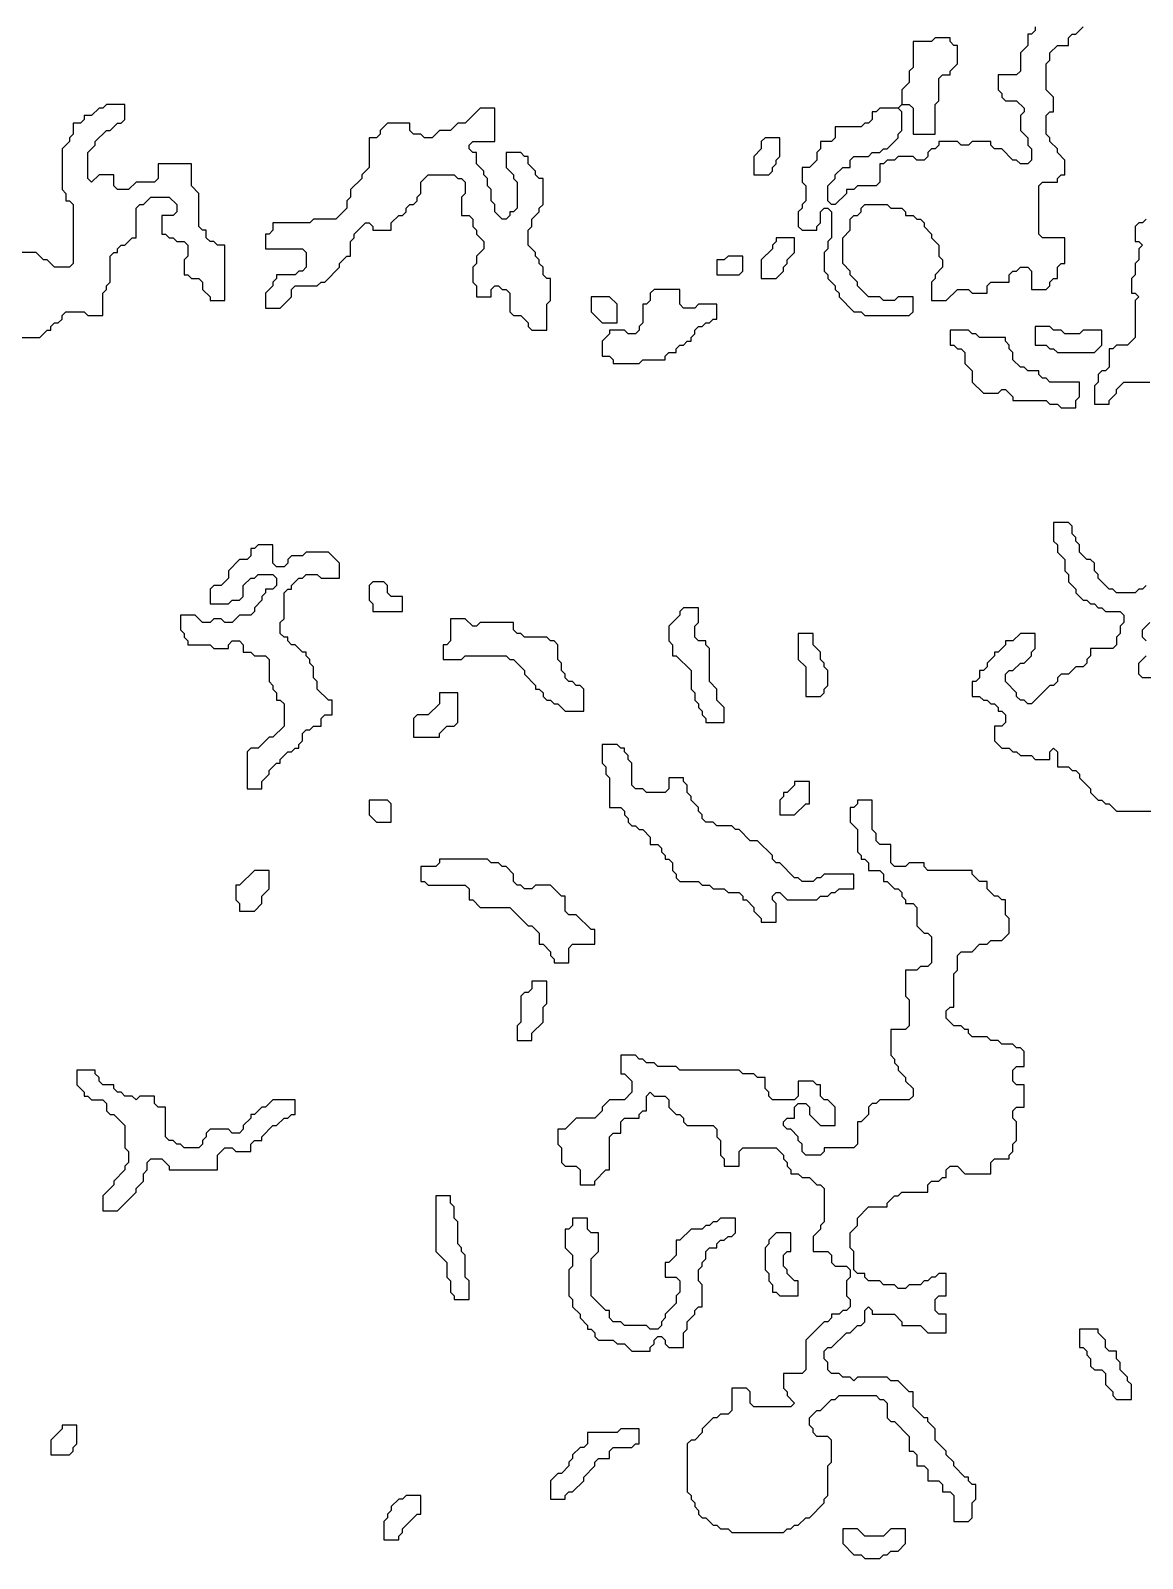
# Model space of a CAD drawing. Header units: metres. Extents: x 0 to 1000, y 0 to 1405.
# Drawn here: x 763.1 to 838.2, y 612.2 to 715.5 of the extents above; entities that cross this region are included whole.
import ezdxf

# ---------------------------------------------------------------- set-up
doc = ezdxf.new("R2010")
doc.units = ezdxf.units.M

msp = doc.modelspace()

# ---------------------------------------------------------------- linework, layer by layer
for points in [[(831, 715.75), (831, 715.5), (830.75, 715.25), (830.5, 715.25), (830.5, 714.5), (830, 714), (830, 712.75), (829.75, 712.5), (828.5, 712.5), (828.5, 711.5), (828.75, 711.25), (828.75, 711), (829, 710.75), (829.75, 710.75), (830.25, 710.25), (830.25, 710), (830, 709.75), (830, 708.75), (830.5, 708.25), (830.5, 707.75), (830.75, 707.5), (830.75, 706.75), (830.5, 706.5), (830, 706.5), (829.75, 706.75), (829.5, 706.75), (828.75, 707.5), (828.25, 707.5), (828, 707.75), (828, 708), (826.75, 708), (826.5, 707.75), (826, 707.75), (825.75, 708), (824.5, 708), (824.5, 707.75), (824.25, 707.5), (824, 707.5), (823.75, 707.25), (823.75, 707), (823.5, 706.75), (823, 706.75), (822.75, 707), (821.75, 707), (821.5, 706.75), (821, 706.75), (820.75, 706.5), (820.5, 706.5), (820.5, 705.25), (820.25, 705), (819, 705), (818.75, 704.75), (818.25, 704.75), (818.25, 704.5), (817.5, 703.75), (817.25, 703.75), (817, 704), (817, 705), (817.5, 705.5), (817.5, 705.75), (818, 706.25), (818.5, 706.25), (818.5, 706.75), (818.75, 707), (819.75, 707), (820, 707.25), (820.5, 707.25), (820.75, 707.5), (821, 707.5), (821.75, 708.25), (821.75, 708.5), (822, 708.75), (822, 710), (821.75, 710.25), (822, 710.5), (822.5, 710.5), (822.75, 710.25), (822.75, 708.5), (824.25, 708.5), (824.25, 710.5), (824.5, 710.75), (824.5, 712.25), (824.75, 712.5), (825.25, 712.5), (825.25, 712.75), (825.75, 713.25), (825.75, 714.5), (825.5, 714.5), (825.25, 714.75), (825.25, 715), (824.25, 715), (824, 714.75), (822.75, 714.75), (822.75, 713), (822.5, 712.75), (822.5, 712), (822, 711.5), (822, 710.5), (821.75, 710.25), (820.5, 710.25), (820.25, 710), (820, 710), (820, 709.5), (819.75, 709.25), (819.5, 709.25), (819.25, 709), (817.5, 709), (817.5, 708.25), (817.25, 708), (816.5, 708), (816.5, 707.5), (816.25, 707.25), (816.25, 706.75), (815.75, 706.25), (815.25, 706.25), (815.25, 705.25), (815.5, 705), (815.5, 704), (815.25, 703.75), (815.25, 703.5), (815, 703.25), (815, 702.25), (815.25, 702), (816.25, 702), (816.25, 702.25), (816.5, 702.5), (816.5, 703.25), (816.75, 703.5), (817, 703.5), (817.25, 703.25), (817.25, 701.5), (817, 701.25), (817, 700.75), (816.75, 700.5), (816.75, 699.25), (817, 699), (817, 698.75), (817.5, 698.25), (817.5, 698), (817.75, 697.75), (817.75, 697.5), (818.75, 696.5), (819.25, 696.5), (819.5, 696.25), (822.5, 696.25), (822.75, 696.5), (822.75, 697.5), (821.75, 697.5), (821.5, 697.25), (820.75, 697.25), (820.5, 697.5), (819.75, 697.5), (819, 698.25), (819, 698.5), (818.5, 699), (818.5, 699.25), (818, 699.75), (818, 701.5), (818.5, 702), (818.5, 702.75), (818.75, 703), (819, 703), (819.25, 703.25), (819.25, 703.5), (819.5, 703.75), (821, 703.75), (821.25, 703.5), (822, 703.5), (822.25, 703.25), (822.25, 703), (822.75, 703), (823, 702.75), (823.25, 702.75), (823.5, 702.5), (823.5, 702.25), (824, 701.75), (824, 701.5), (824.5, 701), (824.5, 700.25), (824.75, 700), (824.75, 699.5), (824.25, 699), (824.25, 698.75), (824, 698.5), (824, 697.25), (825, 697.25), (825.75, 698), (826.5, 698), (826.75, 697.75), (827.75, 697.75), (827.75, 698.25), (828, 698.5), (829.25, 698.5), (829.25, 699), (829.5, 699.25), (829.75, 699.25), (830, 699.5), (830.5, 699.5), (830.75, 699.25), (830.75, 698), (831.75, 698), (832, 698.25), (832, 698.5), (832.25, 698.75), (832.5, 698.75), (832.5, 699.5), (832.75, 699.75), (833, 699.75), (833, 701.5), (831.5, 701.5), (831.25, 701.75), (831.25, 705), (831.5, 705.25), (832.5, 705.25), (832.5, 705.5), (832.75, 705.75), (833, 705.75), (833, 706.75), (832.5, 707.25), (832.5, 707.5), (832, 708), (832, 708.25), (831.75, 708.5), (831.75, 709.75), (832, 710), (832.25, 710), (832.25, 711), (831.75, 711.5), (831.75, 713.25), (832, 713.5), (832, 714), (832.5, 714.5), (833.25, 714.5), (833.25, 715), (833.5, 715.25), (833.75, 715.25), (834.25, 715.75)], [(760, 694.75), (763.75, 694.75), (764.25, 695.25), (764.5, 695.25), (764.5, 695.5), (764.75, 695.75), (765, 695.75), (765.25, 696), (765.25, 696.25), (765.5, 696.5), (766.75, 696.5), (767, 696.25), (768, 696.25), (768, 697.75), (768.25, 698), (768.25, 698.25), (768.5, 698.5), (768.5, 700.25), (768.75, 700.5), (769, 700.5), (769, 700.75), (769.25, 701), (769.5, 701), (770, 701.5), (770.25, 701.5), (770.25, 703.5), (770.5, 703.75), (770.75, 703.75), (771.25, 704.25), (772.5, 704.25), (773, 703.75), (773, 703.25), (772.75, 703), (772, 703), (772, 701.75), (772.25, 701.75), (772.5, 701.5), (772.75, 701.5), (773, 701.25), (773.5, 701.25), (773.75, 701), (773.75, 700.25), (773.5, 700), (773.5, 699), (773.75, 699), (774, 698.75), (774.5, 698.75), (774.75, 698.5), (774.75, 698), (775.25, 697.5), (775.25, 697.25), (776.25, 697.25), (776.25, 701), (775.75, 701), (775.5, 701.25), (775.25, 701.25), (775, 701.5), (775, 702), (774.75, 702), (774.5, 702.25), (774.5, 704.5), (774, 705), (774, 706.5), (771.75, 706.5), (771.75, 705.5), (771.5, 705.25), (770.25, 705.25), (769.75, 704.75), (769, 704.75), (768.75, 705), (768.75, 705.75), (767.75, 705.75), (767.25, 705.25), (767, 705.5), (767, 707.25), (767.5, 707.75), (767.5, 708), (768.25, 708.75), (768.5, 708.75), (769, 709.25), (769.25, 709.25), (769.5, 709.5), (769.5, 710.5), (768.25, 710.5), (768, 710.25), (767.75, 710.25), (767.25, 709.75), (766.75, 709.75), (766.75, 709.5), (766.5, 709.25), (766, 709.25), (766, 708.5), (765.75, 708.25), (765.75, 708), (765.25, 707.5), (765.25, 704.75), (765.5, 704.5), (765.5, 704), (765.75, 704), (766, 703.75), (766, 699.75), (765.75, 699.5), (764.75, 699.5), (764.25, 700), (764, 700), (763.5, 700.5), (762, 700.5)], [(838.5, 702.75), (838.25, 702.5), (838, 702.5), (837.75, 702.25), (837.75, 701.25), (838, 701.25), (838.25, 701), (838, 700.75), (838, 700), (837.75, 699.75), (837.75, 699), (837.5, 698.75), (837.5, 697.75), (837.75, 697.75), (838, 697.5), (837.75, 697.25), (837.75, 694.75), (837.25, 694.25), (836.5, 694.25), (836.25, 694), (836, 694), (836, 692.75), (835.75, 692.5), (835.5, 692.5), (835.25, 692.25), (835.25, 691.75), (835, 691.5), (835, 690.25), (836, 690.25), (836, 690.5), (836.5, 691), (836.5, 691.25), (837, 691.75), (838.75, 691.75)], [(838.5, 678), (838.25, 677.75), (838, 677.75), (837.75, 677.5), (836.5, 677.5), (836.25, 677.75), (836, 677.75), (835.25, 678.5), (835.25, 678.75), (835, 679), (835, 679.5), (834.75, 679.75), (834.5, 679.75), (834, 680.25), (834, 680.75), (833.75, 681), (833.75, 681.25), (833.5, 681.5), (833.5, 682), (833.25, 682.25), (832.25, 682.25), (832.25, 681), (832.5, 680.75), (832.5, 680.25), (833, 679.75), (833, 679), (833.25, 678.75), (833.25, 678.25), (833.75, 677.75), (833.75, 677.5), (834.25, 677), (834.5, 677), (834.75, 676.75), (835, 676.75), (835.25, 676.5), (835.5, 676.5), (835.75, 676.25), (836.75, 676.25), (837, 676), (837, 675.5), (836.75, 675.25), (836.75, 674.75), (836.5, 674.5), (836.5, 674), (836.25, 673.75), (834.75, 673.75), (834.75, 673.25), (834.5, 673), (834.5, 672.75), (834.25, 672.5), (833.75, 672.5), (833.25, 672), (832.75, 672), (832.5, 671.75), (832.5, 671.5), (832.25, 671.25), (832, 671.25), (830.75, 670), (830.5, 670), (830.25, 670.25), (830, 670.25), (829.75, 670.5), (829.75, 670.75), (829, 671.5), (829, 672), (829.25, 672.25), (829.5, 672.25), (830, 672.75), (830.25, 672.75), (830.75, 673.25), (830.75, 673.5), (831, 673.75), (831, 674.75), (830, 674.75), (829.5, 674.25), (829, 674.25), (829, 674), (828.5, 673.5), (828.25, 673.5), (828.25, 673.25), (827.75, 672.75), (827.75, 672.5), (827.5, 672.25), (827.25, 672.25), (827.25, 671.75), (827, 671.5), (826.75, 671.5), (826.75, 670.5), (827.25, 670.5), (827.5, 670.25), (827.75, 670.25), (828, 670), (828.25, 670), (828.5, 669.75), (828.5, 669.5), (828.75, 669.5), (829, 669.25), (829, 668.75), (828.75, 668.5), (828.25, 668.5), (828.25, 667.5), (828.75, 667), (829.25, 667), (829.5, 666.75), (829.75, 666.75), (830, 666.5), (830.75, 666.5), (831, 666.25), (832, 666.25), (832, 666.75), (832.25, 667), (832.5, 666.75), (832.5, 665.75), (833.25, 665.75), (833.5, 665.5), (833.75, 665.5), (834, 665.25), (834, 665), (834.75, 664.25), (834.75, 664), (835.25, 663.5), (835.5, 663.5), (835.75, 663.25), (836, 663.25), (836.5, 662.75), (839.75, 662.75)], [(838.5, 674.25), (838.25, 674.5), (838.25, 675), (838.75, 675.5)], [(839.5, 671.75), (838.25, 671.75), (838, 672), (838, 672.75), (838.5, 673.25)]]:
    msp.add_lwpolyline(points)
for points in [[(793.5, 710.25), (792.5, 709.25), (792, 709.25), (791.5, 708.75), (790.75, 708.75), (790.25, 708.25), (789.75, 708.25), (789.5, 708.5), (789, 708.5), (788.75, 708.75), (788.75, 709.25), (787.25, 709.25), (786.75, 708.75), (786.75, 708.5), (786.5, 708.25), (786, 708.25), (786, 706.25), (785.5, 705.75), (785.5, 705.5), (784.75, 704.75), (784.75, 704.25), (784.5, 704), (784.5, 703.5), (783.75, 702.75), (782.25, 702.75), (782, 702.5), (779.5, 702.5), (779.5, 702), (779.25, 701.75), (779, 701.75), (779, 700.75), (781.5, 700.75), (781.75, 700.5), (781.75, 699.5), (781.5, 699.25), (781.25, 699.25), (781, 699), (779.75, 699), (779.75, 698.75), (779.5, 698.5), (779.5, 698.25), (779, 697.75), (779, 696.75), (780, 696.75), (780.75, 697.5), (780.75, 698), (781, 698.25), (782.5, 698.25), (782.75, 698.5), (783, 698.5), (784, 699.5), (784, 699.75), (784.5, 700.25), (784.75, 700.25), (784.75, 701.25), (785, 701.5), (785, 701.75), (785.75, 702.5), (786, 702.5), (786.25, 702.25), (786.25, 702), (787.5, 702), (787.5, 702.5), (788, 703), (788.25, 703), (788.5, 703.25), (788.5, 703.5), (788.75, 703.75), (789, 703.75), (789.25, 704), (789.25, 704.25), (789.5, 704.5), (789.5, 705.25), (790, 705.75), (791.75, 705.75), (792, 705.5), (792.25, 705.5), (792.5, 705.25), (792.5, 704.5), (792.25, 704.25), (792.25, 703), (792.75, 703), (793, 702.75), (793, 702.25), (793.25, 702), (793.25, 701.75), (793.75, 701.25), (793.75, 700.75), (793.25, 700.25), (793.25, 699.75), (793, 699.5), (793, 698.5), (793.25, 698.25), (793.25, 697.5), (794.25, 697.5), (794.25, 698), (794.5, 698.25), (794.75, 698.25), (795, 698), (795.25, 698), (795.5, 697.75), (795.5, 696.5), (795.75, 696.25), (796.25, 696.25), (796.75, 695.75), (796.75, 695.5), (797, 695.25), (798, 695.25), (798, 697), (798.25, 697.25), (798.25, 698.75), (798, 698.75), (797.75, 699), (797.75, 699.5), (797.5, 699.75), (797.5, 700), (797.25, 700.25), (797.25, 700.5), (796.75, 701), (796.75, 702), (797, 702.25), (797, 702.75), (797.5, 703.25), (797.5, 703.5), (797.75, 703.75), (797.75, 705.5), (797.5, 705.5), (797.25, 705.75), (797.25, 706), (796.75, 706.5), (796.75, 707), (796.5, 707), (796.25, 707.25), (795.25, 707.25), (795.25, 706.25), (795.75, 705.75), (795.75, 705.5), (796, 705.25), (796, 703.5), (795.75, 703.25), (795.5, 703.25), (795.5, 703), (795.25, 702.75), (795, 702.75), (794.5, 703.25), (794.5, 703.75), (794.25, 704), (794.25, 704.75), (794, 705), (794, 705.5), (793.75, 705.75), (793.75, 706), (793.25, 706.5), (793.25, 707.25), (793, 707.25), (792.75, 707.5), (792.75, 707.75), (793, 708), (794.5, 708), (794.5, 710.25)], [(812.75, 708.25), (812.5, 708), (812.5, 707.5), (812, 707), (812, 705.75), (813, 705.75), (813.25, 706), (813.25, 706.25), (813.5, 706.5), (813.5, 706.75), (813.75, 707), (813.75, 708.25)], [(813.5, 701.5), (813.5, 701.25), (813.25, 701), (813.25, 700.75), (812.5, 700), (812.5, 698.75), (813.5, 698.75), (814, 699.25), (814, 699.5), (814.25, 699.75), (814.25, 700), (814.75, 700.5), (814.75, 701.5)], [(810.25, 700.25), (810, 700), (809.5, 700), (809.5, 699), (811, 699), (811.25, 699.25), (811.25, 700.25)], [(805.25, 698), (805, 697.75), (805, 697.25), (804.75, 697), (804.5, 697), (804.5, 695.75), (804.25, 695.5), (804.25, 695.25), (804, 695), (803.5, 695), (803.25, 695.25), (802.25, 695.25), (802.25, 695), (801.75, 694.5), (801.75, 693.5), (802.25, 693.5), (802.5, 693.25), (802.5, 693), (804.25, 693), (804.5, 693.25), (806, 693.25), (806, 693.5), (806.25, 693.75), (806.75, 693.75), (806.75, 694), (807, 694.25), (807.25, 694.25), (807.5, 694.5), (807.75, 694.5), (807.75, 694.75), (808, 695), (808, 695.25), (808.25, 695.5), (808.5, 695.5), (808.75, 695.75), (809, 695.75), (809.25, 696), (809.5, 696), (809.5, 697), (808.25, 697), (808, 696.75), (807.25, 696.75), (807, 697), (807, 698)], [(801, 697.5), (801, 696.5), (801.75, 695.75), (802.75, 695.75), (802.75, 697), (802.25, 697.5)], [(825.25, 695.25), (825.25, 694.25), (825.5, 694.25), (825.75, 694), (826, 694), (826.25, 693.75), (826.25, 693), (826.75, 692.5), (826.75, 691.75), (827.5, 691), (828.5, 691), (828.75, 691.25), (829, 691.25), (829.5, 690.75), (829.5, 690.5), (831.75, 690.5), (832, 690.25), (832.5, 690.25), (832.75, 690), (833.75, 690), (833.75, 690.5), (834, 690.75), (834, 691.75), (832, 691.75), (831.75, 692), (831.5, 692), (831.25, 692.25), (831.25, 692.5), (830.5, 692.5), (830.25, 692.75), (830, 692.75), (829.5, 693.25), (829.5, 693.75), (829.25, 694), (829.25, 694.25), (829, 694.5), (829, 694.75), (827.25, 694.75), (827, 695), (826.75, 695), (826.5, 695.25)], [(831, 695.5), (831, 694.25), (831.75, 694.25), (832, 694), (832.25, 694), (832.5, 693.75), (835, 693.75), (835.5, 694.25), (835.5, 695.25), (834.25, 695.25), (834, 695), (833, 695), (832.75, 695.25), (832.25, 695.25), (832, 695.5)], [(778.5, 680.75), (778.25, 680.5), (778, 680.5), (778, 680), (777.75, 679.75), (777.25, 679.75), (776.5, 679), (776.5, 678.5), (776, 678), (775.5, 678), (775.25, 677.75), (775.25, 676.75), (776.5, 676.75), (776.75, 677), (777.25, 677), (777.5, 677.25), (777.5, 678), (778, 678.5), (778.25, 678.5), (778.5, 678.75), (779.5, 678.75), (779.75, 678.5), (779.75, 678), (779.5, 677.75), (779, 677.75), (779, 677.5), (778.75, 677.25), (778.75, 677), (778.25, 676.5), (778.25, 676.25), (778, 676), (777.25, 676), (776.75, 675.5), (776.25, 675.5), (776, 675.75), (775.5, 675.75), (775.25, 675.5), (774.75, 675.5), (774.25, 676), (773.25, 676), (773.25, 675), (773.5, 674.75), (773.5, 674.5), (773.75, 674.25), (773.75, 674), (775.25, 674), (775.5, 673.75), (776.5, 673.75), (776.5, 674), (776.75, 674.25), (777.25, 674.25), (777.5, 674), (777.5, 673.5), (778, 673.5), (778.25, 673.25), (779, 673.25), (779.25, 673), (779.25, 671.5), (779.5, 671.25), (779.5, 671), (779.75, 670.75), (779.75, 670.25), (780, 670.25), (780.25, 670), (780.25, 668.5), (779.5, 667.75), (779.25, 667.75), (778.5, 667), (778, 667), (777.75, 666.75), (777.75, 664.25), (778.75, 664.25), (778.75, 664.75), (779.25, 665.25), (779.25, 665.5), (779.75, 666), (780, 666), (780, 666.25), (780.5, 666.75), (780.75, 666.75), (781, 667), (781.25, 667), (781.25, 667.25), (781.5, 667.5), (781.5, 668), (781.75, 668.25), (782, 668.25), (782.25, 668.5), (782.75, 668.5), (782.75, 669), (783, 669.25), (783.5, 669.25), (783.5, 670.25), (783.25, 670.25), (782.5, 671), (782.5, 671.5), (782.25, 671.75), (782.25, 672.5), (782, 672.75), (782, 673), (781.75, 673.25), (781.75, 673.5), (781.5, 673.5), (781, 674), (780.75, 674), (780.5, 674.25), (780.5, 674.5), (780.25, 674.5), (780, 674.75), (780, 675.5), (780.25, 675.75), (780.25, 677.5), (780.5, 677.75), (780.75, 677.75), (780.75, 678), (781.25, 678.5), (781.5, 678.5), (781.75, 678.75), (782.5, 678.75), (782.75, 678.5), (784, 678.5), (784, 679.5), (783.25, 680.25), (781.75, 680.25), (781.5, 680), (780.75, 680), (780.5, 679.75), (780.5, 679.5), (780.25, 679.25), (779.75, 679.25), (779.5, 679.5), (779.5, 680.75)], [(786.25, 678.25), (786, 678), (786, 677), (786.25, 676.75), (786.25, 676.25), (788.25, 676.25), (788.25, 677.25), (787.5, 677.25), (787.25, 677.5), (787.25, 678), (787, 678.25)], [(807.25, 676.5), (807, 676.25), (807, 676), (806.25, 675.25), (806.25, 674.25), (806.5, 674), (806.5, 673.25), (806.75, 673.25), (807.75, 672.25), (807.75, 671), (808, 670.75), (808, 670.25), (808.25, 670), (808.25, 669.75), (808.5, 669.5), (808.5, 669.25), (808.75, 669), (808.75, 668.75), (810, 668.75), (810, 669.75), (809.5, 670.25), (809.5, 671), (809, 671.5), (809, 673.75), (808.75, 674), (808.75, 674.25), (808.25, 674.25), (808, 674.5), (808, 675.25), (808.25, 675.5), (808.25, 676.5)], [(791.5, 675.75), (791.5, 674.25), (791.25, 674), (791, 674), (791, 673), (792.25, 673), (792.5, 673.25), (795.25, 673.25), (795.5, 673), (795.75, 673), (796.5, 672.25), (796.5, 672), (797.25, 671.25), (797.25, 671), (797.5, 671), (797.75, 670.75), (797.75, 670.5), (798, 670.25), (798.25, 670.25), (798.5, 670), (798.75, 670), (799.25, 669.5), (800.5, 669.5), (800.5, 671), (800.25, 671.25), (800, 671.25), (799.75, 671.5), (799.5, 671.5), (799.25, 671.75), (799.25, 672), (799, 672.25), (799, 672.75), (798.75, 673), (798.75, 674), (798.5, 674.25), (798.25, 674.25), (798, 674.5), (796.5, 674.5), (796.25, 674.75), (796, 674.75), (795.75, 675), (795.75, 675.5), (793.5, 675.5), (793.25, 675.25), (793, 675.25), (792.5, 675.75)], [(815, 674.75), (815, 673), (815.5, 672.5), (815.5, 670.5), (816.5, 670.5), (816.75, 670.75), (816.75, 671), (817, 671.25), (817, 672.25), (816.75, 672.5), (816.75, 672.75), (816.5, 673), (816.5, 673.5), (816, 674), (816, 674.75)], [(790.75, 670.75), (790.75, 670), (790, 669.25), (789.25, 669.25), (789, 669), (789, 667.75), (790.75, 667.75), (790.75, 668), (791.25, 668.5), (791.75, 668.5), (792, 668.75), (792, 670.75)], [(801.75, 667.25), (801.75, 666), (802, 665.75), (802, 665.25), (802.25, 665), (802.25, 663), (803, 663), (803.25, 662.75), (803.25, 662.5), (803.5, 662.25), (803.5, 662), (803.75, 661.75), (804, 661.75), (804.25, 661.5), (804.5, 661.5), (805, 661), (805, 660.5), (805.5, 660.5), (805.75, 660.25), (805.75, 660), (806, 659.75), (806, 659.5), (806.25, 659.5), (806.5, 659.25), (806.5, 658.75), (806.75, 658.5), (806.75, 658.25), (807, 658), (808.25, 658), (808.5, 657.75), (809, 657.75), (809.25, 657.5), (810, 657.5), (810.25, 657.25), (811, 657.25), (811.25, 657), (811.25, 656.75), (811.5, 656.75), (812, 656.25), (812, 656), (812.5, 655.5), (812.5, 655.25), (813.5, 655.25), (813.5, 656.5), (813.25, 656.75), (813.25, 657), (813.5, 657.25), (813.75, 657.25), (814.25, 656.75), (816.25, 656.75), (816.5, 657), (817, 657), (817.25, 657.25), (817.5, 657.25), (817.75, 657.5), (818.75, 657.5), (818.75, 658.5), (816.75, 658.5), (816.5, 658.25), (816.25, 658.25), (816, 658), (815.25, 658), (815, 658.25), (814.75, 658.25), (813.75, 659.25), (813.5, 659.25), (813.25, 659.5), (813.25, 659.75), (812.25, 660.75), (811.75, 660.75), (811, 661.5), (810.75, 661.5), (810.5, 661.75), (809.5, 661.75), (809.25, 662), (808.75, 662), (808.5, 662.25), (808.5, 662.5), (808.25, 662.75), (808.25, 663), (807.75, 663.5), (807.75, 663.75), (807.5, 664), (807.5, 664.5), (807.25, 664.75), (807.25, 665), (806.25, 665), (806.25, 664.25), (806, 664), (804.75, 664), (804.5, 664.25), (804, 664.25), (803.75, 664.5), (803.75, 666), (803.5, 666.25), (803.5, 666.5), (803.25, 666.75), (803.25, 667), (803, 667), (802.75, 667.25)], [(814.75, 664.75), (814.75, 664.5), (814.25, 664), (814, 664), (814, 663.75), (813.75, 663.5), (813.75, 662.5), (814.75, 662.5), (815.5, 663.25), (815.75, 663.25), (815.75, 664.75)], [(786, 663.5), (786, 662.5), (786.5, 662), (787.5, 662), (787.5, 663.25), (787.25, 663.5)], [(819, 663.5), (819, 663.25), (818.75, 663), (818.5, 663), (818.5, 662), (819, 661.5), (819, 660), (819.25, 659.75), (819.25, 659.5), (819.5, 659.5), (819.75, 659.25), (819.75, 658.75), (820.5, 658.75), (820.75, 658.5), (820.75, 658), (821, 658), (821.5, 657.5), (821.75, 657.5), (822, 657.25), (822, 657), (822.25, 656.75), (822.25, 656.5), (822.75, 656.5), (823, 656.25), (823, 655), (823.5, 654.5), (823.75, 654.5), (824, 654.25), (824, 652.5), (823.75, 652.25), (823.25, 652.25), (823, 652), (822.25, 652), (822.25, 650.25), (822.5, 650), (822.5, 648.25), (822.25, 648), (821.25, 648), (821.25, 646.25), (821.5, 646), (821.5, 645.75), (821.75, 645.5), (821.75, 645.25), (822.25, 644.75), (822.25, 644.5), (822.75, 644), (822.75, 643.5), (822.5, 643.25), (820.5, 643.25), (820.25, 643), (820, 643), (819.75, 642.75), (819.75, 642.25), (819.25, 641.75), (819, 641.75), (819, 640.25), (818.75, 640), (816.75, 640), (816.75, 639.75), (816.5, 639.5), (815.5, 639.5), (815.25, 639.75), (815.25, 640.25), (815, 640.5), (815, 640.75), (814.5, 641.25), (814.25, 641.25), (814, 641.5), (814, 641.75), (814.25, 642), (814.75, 642), (814.75, 642.75), (815, 643), (815.5, 643), (815.75, 642.75), (815.75, 642.25), (816.5, 641.5), (817.5, 641.5), (817.5, 642.75), (817, 643.25), (816.75, 643.25), (816.5, 643.5), (816.5, 644.25), (816.25, 644.25), (816, 644.5), (815, 644.5), (815, 643.5), (814.75, 643.25), (813.25, 643.25), (813, 643.5), (813, 643.75), (812.75, 644), (812.75, 644.75), (812.25, 644.75), (812, 645), (811.25, 645), (811, 645.25), (807, 645.25), (806.75, 645.5), (805.5, 645.5), (805.25, 645.75), (804.75, 645.75), (804.5, 646), (804.25, 646), (804, 646.25), (803, 646.25), (803, 645), (803.25, 645), (803.75, 644.5), (803.75, 643.75), (803.25, 643.25), (802.25, 643.25), (801.75, 642.75), (801.75, 642.5), (801.25, 642), (800, 642), (799.25, 641.25), (798.75, 641.25), (798.75, 640.25), (799, 640), (799, 639), (799.25, 638.75), (800, 638.75), (800.25, 638.5), (800.25, 637.5), (801.25, 637.5), (801.25, 637.75), (802, 638.5), (802.25, 638.5), (802.25, 640.75), (802.5, 641), (803, 641), (803, 641.75), (803.25, 642), (804.25, 642), (804.25, 642.25), (804.5, 642.5), (804.75, 642.5), (804.75, 643.5), (805, 643.75), (805.25, 643.5), (806, 643.5), (806.25, 643.25), (806.25, 642.75), (806.75, 642.25), (807, 642.25), (807.25, 642), (807.25, 641.75), (807.5, 641.5), (809.25, 641.5), (809.5, 641.25), (809.5, 640.75), (809.75, 640.5), (809.75, 639.5), (810, 639.25), (810, 638.75), (811, 638.75), (811, 639.75), (811.25, 640), (813.5, 640), (814, 639.5), (814, 639.25), (814.25, 639), (814.25, 638.75), (814.5, 638.5), (814.5, 638.25), (815, 638.25), (815.25, 638), (815.75, 638), (816.25, 637.5), (816.5, 637.5), (816.75, 637.25), (816.75, 635), (816.5, 634.75), (816.5, 634.5), (816, 634), (816, 633), (817, 633), (817.25, 632.75), (817.25, 632.25), (817.5, 632), (818.25, 632), (818.5, 631.75), (818.5, 631.25), (818.25, 631), (818.25, 630), (818.5, 629.75), (818.5, 629.25), (818.25, 629), (818, 629), (817.75, 628.75), (817.25, 628.75), (817.25, 628.5), (817, 628.25), (816.75, 628.25), (815.5, 627), (815.5, 625), (815.25, 624.75), (814, 624.75), (814, 623.75), (814.25, 623.5), (814.25, 623.25), (814.75, 622.75), (814.5, 622.5), (812, 622.5), (811.75, 622.75), (811.75, 623.5), (811.5, 623.75), (810.5, 623.75), (810.5, 622.25), (810.25, 622), (809.75, 622), (809.5, 621.75), (809.25, 621.75), (808.5, 621), (808.5, 620.75), (808, 620.25), (807.75, 620.25), (807.5, 620), (807.5, 616.75), (807.75, 616.5), (807.75, 616.25), (808, 616), (808, 615.75), (808.25, 615.5), (808.25, 615.25), (808.5, 615), (808.75, 615), (809.25, 614.5), (809.5, 614.5), (809.75, 614.25), (810.25, 614.25), (810.5, 614), (814, 614), (814.25, 614.25), (814.5, 614.25), (814.75, 614.5), (815, 614.5), (815.5, 615), (815.75, 615), (816.75, 616), (816.75, 616.25), (817, 616.5), (817, 618.5), (817.25, 618.75), (817.25, 620.25), (817, 620.5), (816.25, 620.5), (816, 620.75), (816, 621), (815.75, 621.25), (815.75, 621.75), (816.25, 622.25), (816.5, 622.25), (817.25, 623), (817.5, 623), (817.75, 623.25), (820.25, 623.25), (820.5, 623), (820.75, 623), (821, 622.75), (821, 621.75), (821.25, 621.5), (821.5, 621.5), (822.5, 620.5), (822.5, 619.5), (822.75, 619.5), (823, 619.25), (823, 618.5), (823.5, 618.5), (823.75, 618.25), (823.75, 617.5), (824.5, 617.5), (824.75, 617.25), (824.75, 616.75), (825.25, 616.75), (825.5, 616.5), (825.5, 614.75), (826.5, 614.75), (826.75, 615), (826.75, 616), (827, 616.25), (827, 617.25), (826.75, 617.25), (826.5, 617.5), (826.5, 617.75), (826.25, 617.75), (825.5, 618.5), (825.5, 618.75), (825, 619.25), (825, 619.5), (824.25, 620.25), (824.25, 621), (823.75, 621.5), (823.75, 621.75), (823.5, 621.75), (822.75, 622.5), (822.75, 623.5), (822.5, 623.5), (821.75, 624.25), (821.25, 624.25), (821, 624.5), (819, 624.5), (818.75, 624.25), (818.5, 624.5), (818, 624.5), (817.75, 624.75), (817.25, 624.75), (817, 625), (817, 625.5), (816.75, 625.75), (816.75, 626.25), (817, 626.5), (817.25, 626.5), (818.25, 627.5), (818.5, 627.5), (819, 628), (819.25, 628), (819.5, 628.25), (819.5, 629), (819.75, 629.25), (820, 629), (820, 628.75), (821.5, 628.75), (822, 628.25), (822, 628), (823.25, 628), (823.75, 627.5), (825, 627.5), (825, 628.75), (824.5, 628.75), (824.25, 629), (824.25, 629.75), (824.5, 630), (825, 630), (825, 631.5), (824.5, 631.5), (824.25, 631.25), (824, 631.25), (823.75, 631), (823.5, 631), (823.25, 630.75), (822.5, 630.75), (822.25, 630.5), (821.75, 630.5), (821.5, 630.75), (820.75, 630.75), (820.5, 631), (819.75, 631), (819.5, 631.25), (819.5, 631.5), (819, 631.5), (818.75, 631.75), (818.75, 633), (818.5, 633.25), (818.5, 634.25), (819, 634.75), (819, 635.25), (819.75, 636), (821, 636), (821, 636.25), (821.5, 636.75), (821.75, 636.75), (822, 637), (823.75, 637), (823.75, 637.5), (824, 637.75), (824.5, 637.75), (824.75, 638), (825, 638), (825, 638.5), (825.25, 638.75), (825.75, 638.75), (826.25, 638.25), (828, 638.25), (828, 639), (828.25, 639.25), (829.25, 639.25), (829.25, 639.5), (829.5, 639.75), (829.5, 640.25), (829.75, 640.5), (829.75, 641.75), (829.5, 642), (829.5, 642.5), (829.75, 642.75), (830.25, 642.75), (830.25, 644.25), (829.75, 644.25), (829.5, 644.5), (829.5, 645.25), (829.75, 645.5), (830.25, 645.5), (830.25, 646.5), (830, 646.75), (829.75, 646.75), (829.5, 647), (828.75, 647), (828.5, 647.25), (828, 647.25), (827.75, 647.5), (826.75, 647.5), (826.5, 647.75), (826.5, 648), (826.25, 648), (826, 648.25), (825.5, 648.25), (825, 648.75), (825, 649.25), (825.25, 649.5), (825.5, 649.5), (825.5, 651.75), (825.75, 652), (825.75, 653), (826, 653.25), (826.75, 653.25), (827.25, 653.75), (827.75, 653.75), (828, 654), (828.75, 654), (829.25, 654.5), (829.25, 655.5), (829, 655.75), (829, 656.75), (828.75, 656.75), (828.5, 657), (828.25, 657), (827.75, 657.5), (827.75, 658), (827.25, 658), (826.75, 658.5), (826.75, 658.75), (823.75, 658.75), (823.5, 659), (823.5, 659.25), (822.5, 659.25), (822.25, 659), (821.5, 659), (821.25, 659.25), (821.25, 660.5), (820.5, 660.5), (820.25, 660.75), (820.25, 661.25), (820, 661.5), (820, 663.5)], [(778.25, 658.75), (777.25, 657.75), (777, 657.75), (777, 656.75), (777.25, 656.5), (777.25, 656), (778.25, 656), (778.75, 656.5), (778.75, 657), (779.25, 657.5), (779.25, 658.75)], [(790.75, 659.5), (790.75, 659.25), (790.5, 659), (789.5, 659), (789.5, 658), (789.75, 658), (790, 657.75), (792.5, 657.75), (792.75, 657.5), (792.75, 656.75), (793, 656.75), (793.5, 656.25), (795.5, 656.25), (796.75, 655), (797, 655), (797.5, 654.5), (797.5, 653.75), (797.75, 653.75), (798.25, 653.25), (798.25, 653), (798.5, 652.75), (798.5, 652.5), (799.5, 652.5), (799.5, 653.5), (799.75, 653.75), (801.25, 653.75), (801.25, 654.75), (801, 654.75), (800, 655.75), (799.5, 655.75), (799.25, 656), (799.25, 657), (799, 657), (798.25, 657.75), (797.25, 657.75), (797, 657.5), (796.5, 657.5), (796.25, 657.75), (796, 657.75), (795.75, 658), (795.75, 658.5), (795.25, 659), (795, 659), (794.75, 659.25), (794.25, 659.25), (794, 659.5)], [(797, 651.25), (797, 650.75), (796.75, 650.5), (796.5, 650.5), (796.25, 650.25), (796.25, 648.5), (796, 648.25), (796, 647.25), (797, 647.25), (797, 647.75), (797.75, 648.5), (797.75, 649.5), (798, 649.75), (798, 651.25)], [(766.25, 645.25), (766.25, 644.25), (766.75, 643.75), (766.75, 643.5), (767, 643.5), (767.25, 643.25), (768, 643.25), (768.25, 643), (768.25, 642.5), (768.5, 642.25), (768.75, 642.25), (769.5, 641.5), (769.5, 640), (769.75, 639.75), (769.75, 639), (769.5, 638.75), (769.5, 638.5), (768.75, 637.75), (768.75, 637.5), (768, 636.75), (768, 635.75), (769, 635.75), (770.25, 637), (770.25, 637.25), (770.75, 637.75), (770.75, 638.25), (771, 638.5), (771, 639), (771.25, 639.25), (772, 639.25), (772.5, 638.75), (772.5, 638.5), (775.75, 638.5), (775.75, 639.5), (776.25, 640), (776.75, 640), (777, 639.75), (778, 639.75), (778, 640.25), (778.25, 640.5), (778.75, 640.5), (778.75, 640.75), (779.5, 641.5), (779.75, 641.5), (780.25, 642), (780.5, 642), (780.75, 642.25), (781, 642.25), (781, 643.25), (779.5, 643.25), (779, 642.75), (778.75, 642.75), (778.25, 642.25), (778, 642.25), (778, 642), (777.5, 641.5), (777.5, 641.25), (777.25, 641), (776.75, 641), (776.5, 641.25), (775.25, 641.25), (775, 641), (775, 640.75), (774.75, 640.5), (774.75, 640.25), (774.5, 640), (773.5, 640), (773.25, 640.25), (773, 640.25), (772.75, 640.5), (772.5, 640.5), (772.25, 640.75), (772.25, 642.75), (771.75, 642.75), (771.5, 643), (771.5, 643.5), (770.5, 643.5), (770.25, 643.25), (770, 643.5), (769.5, 643.5), (769.25, 643.75), (769, 643.75), (768.75, 644), (768.75, 644.25), (768, 644.25), (767.75, 644.5), (767.75, 644.75), (767.5, 645), (767.5, 645.25)], [(790.5, 636.75), (790.5, 633), (791.25, 632.25), (791.25, 631.25), (791.5, 631), (791.5, 630.25), (791.75, 630), (791.75, 629.75), (792.75, 629.75), (792.75, 631), (792.5, 631.25), (792.5, 632.75), (792.25, 633), (792.25, 633.25), (792, 633.5), (792, 635), (791.75, 635.25), (791.75, 636), (791.5, 636.25), (791.5, 636.75)], [(799.75, 635.25), (799.75, 634.75), (799.5, 634.5), (799.25, 634.5), (799.25, 633.25), (799.75, 632.75), (799.75, 632), (799.5, 631.75), (799.5, 630), (799.75, 629.75), (799.75, 629.25), (800.25, 628.75), (800.25, 628.5), (800.75, 628), (800.75, 627.75), (801, 627.75), (801.25, 627.5), (801.25, 627.25), (801.5, 627), (802.5, 627), (802.75, 626.75), (803.25, 626.75), (803.75, 626.25), (805, 626.25), (805, 626.5), (805.25, 626.75), (805.25, 627), (805.5, 627.25), (805.75, 627.25), (806, 627), (806, 626.75), (806.25, 626.5), (807.25, 626.5), (807.25, 627.5), (807.5, 627.75), (807.5, 628.25), (808, 628.75), (808, 629), (808.25, 629.25), (808.5, 629.25), (808.5, 630.75), (808.25, 631), (808.25, 631.75), (808.5, 632), (808.5, 632.25), (808.75, 632.5), (808.75, 633), (809, 633.25), (809.5, 633.25), (809.5, 633.5), (809.75, 633.75), (810, 633.75), (810.25, 634), (810.5, 634), (810.75, 634.25), (810.75, 635.25), (809.75, 635.25), (809.5, 635), (809.25, 635), (809, 634.75), (808.75, 634.75), (808.5, 634.5), (807.75, 634.5), (807, 633.75), (806.75, 633.75), (806.75, 632.75), (806.25, 632.25), (806, 632.25), (806, 631.25), (806.75, 631.25), (807, 631), (807, 630.25), (806.75, 630), (806.75, 629.5), (806, 628.75), (806, 628.5), (805.75, 628.25), (805.75, 628), (805.5, 627.75), (805, 627.75), (804.75, 628), (803.25, 628), (803, 628.25), (802.5, 628.25), (802.25, 628.5), (802.25, 629), (802, 629), (801, 630), (801, 632.5), (801.5, 633), (801.5, 634.25), (801, 634.25), (800.75, 634.5), (800.75, 635.25)], [(813.5, 634.25), (813, 633.75), (813, 633.5), (812.75, 633.25), (812.75, 631.75), (813, 631.5), (813, 631), (813.25, 630.75), (813.25, 630.25), (813.5, 630.25), (813.75, 630), (815, 630), (815, 631), (814.75, 631), (814.25, 631.5), (814.25, 631.75), (814, 632), (814, 632.75), (814.25, 633), (814.5, 633), (814.5, 634.25)], [(834, 627.75), (834, 626.5), (834.25, 626.5), (834.5, 626.25), (834.5, 626), (834.75, 625.75), (834.75, 625.25), (835, 625), (835.5, 625), (835.75, 624.75), (835.75, 624), (836.25, 623.5), (836.25, 623.25), (836.5, 623), (837.5, 623), (837.5, 624), (837.25, 624.25), (837.25, 624.5), (836.75, 625), (836.75, 625.5), (836.5, 625.75), (836.5, 626.25), (836, 626.25), (835.75, 626.5), (835.75, 627), (835.25, 627.5), (835.25, 627.75)], [(765.25, 621.25), (765.25, 621), (764.5, 620.25), (764.5, 619.25), (765.75, 619.25), (766, 619.5), (766, 619.75), (766.25, 620), (766.25, 621.25)], [(803, 621), (802.75, 620.75), (800.75, 620.75), (800.75, 620), (800.5, 619.75), (800.25, 619.75), (799.75, 619.25), (799.75, 619), (799.5, 618.75), (799.5, 618.5), (799, 618), (798.75, 618), (798.25, 617.5), (798.25, 616.25), (799.25, 616.25), (799.25, 616.5), (799.5, 616.75), (799.75, 616.75), (800.5, 617.5), (800.5, 617.75), (801.25, 618.5), (801.25, 618.75), (801.5, 619), (802.25, 619), (802.25, 619.5), (802.5, 619.75), (803.75, 619.75), (804, 620), (804.25, 620), (804.25, 621)], [(788.5, 616.5), (788.25, 616.25), (788, 616.25), (787.5, 615.75), (787.5, 615.5), (787.25, 615.25), (787.25, 615), (787, 614.75), (787, 613.5), (788, 613.5), (788, 613.75), (788.25, 614), (788.25, 614.25), (789.25, 615.25), (789.5, 615.25), (789.5, 616.5)], [(818, 614.25), (818, 613.25), (818.75, 612.5), (819.25, 612.5), (819.5, 612.25), (820.5, 612.25), (820.75, 612.5), (821, 612.5), (821.25, 612.75), (821.75, 612.75), (822.25, 613.25), (822.25, 614.25), (821.25, 614.25), (820.75, 613.75), (819.5, 613.75), (819, 614.25)]]:
    msp.add_lwpolyline(points, close=True)

doc.saveas('drawing.dxf')
